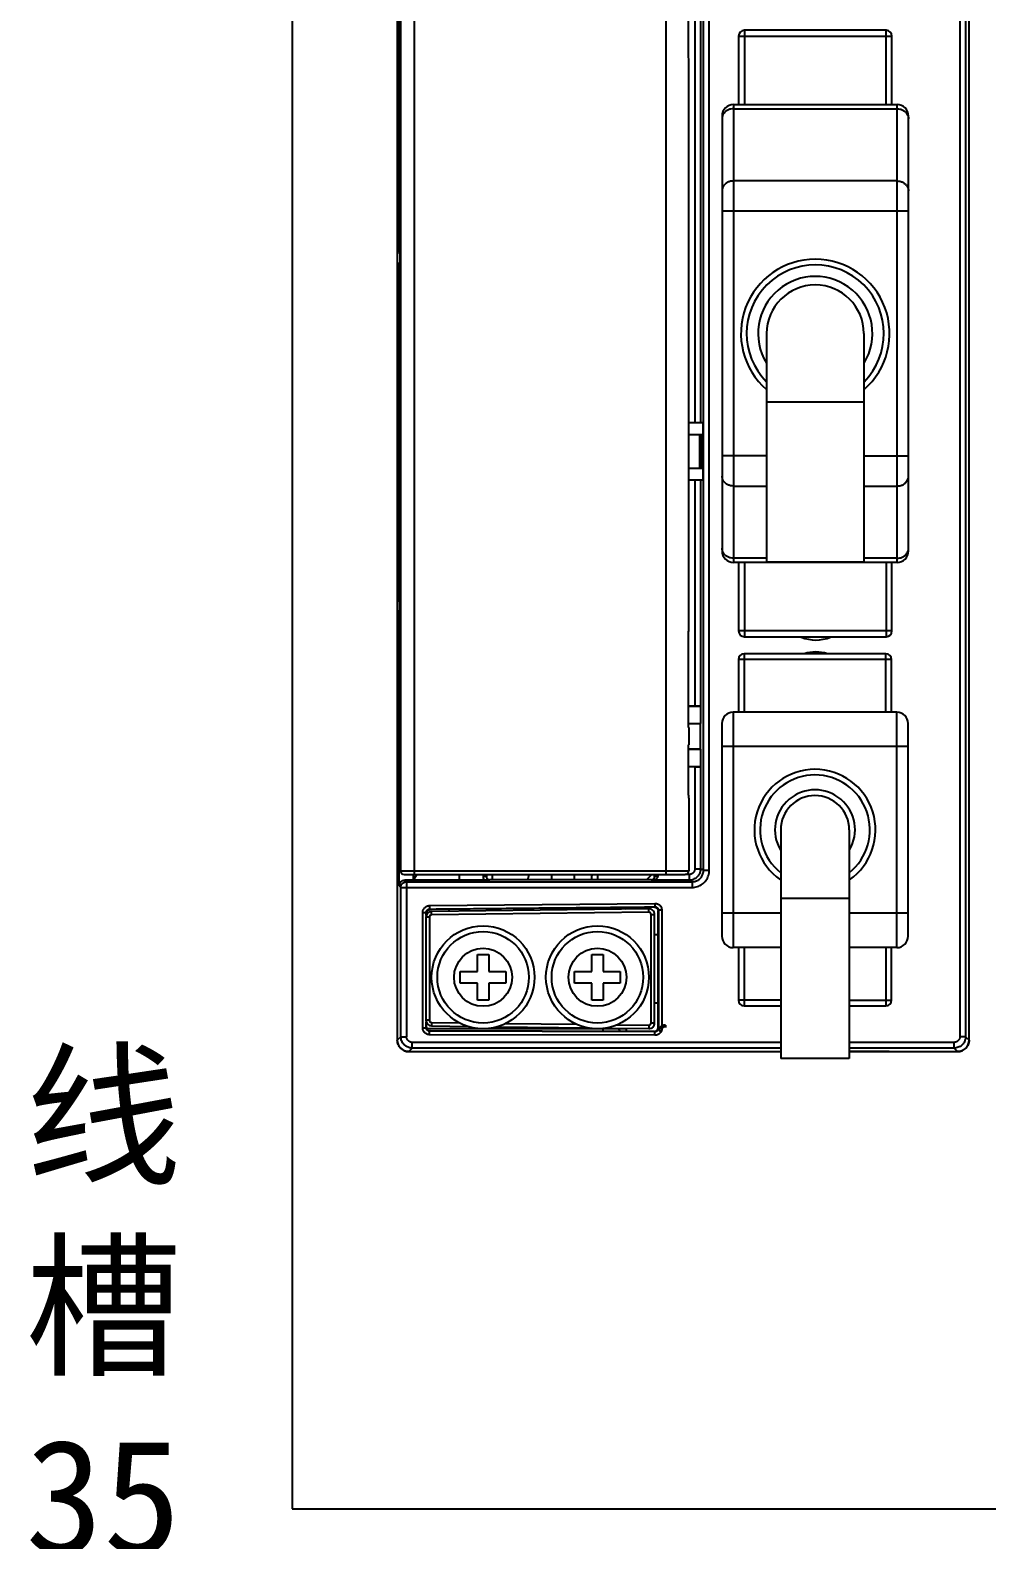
# Model space of a CAD drawing. Header units: millimetres. Extents: x -300 to 5587, y 233 to 3316.
# Drawn here: x 5284.5 to 5368.1, y 1523.3 to 1655.4 of the extents above; entities that cross this region are included whole.
import ezdxf

# ---------------------------------------------------------------- set-up
doc = ezdxf.new("R2010")
doc.units = ezdxf.units.MM
doc.styles.get("Standard").update_dxf_attribs({"font": ''})
doc.styles.get('Standard').set_extended_font_data('SimSun')

msp = doc.modelspace()

# ---------------------------------------------------------------- linework, layer by layer
for p, q in [((5307.403, 1756.019), (5307.403, 1526.019)), ((5307.403, 1526.019), (5586.786, 1526.019))]:
    msp.add_line(p, q)
at = {"color": 7, "linetype": 'Continuous'}
for p, q in [((5316.591, 1725.922), (5316.591, 1567.027)), ((5366.591, 1567.027), (5366.591, 1725.922)), ((5365.785, 1692.787), (5365.785, 1567.332)), ((5366.285, 1692.304), (5366.285, 1567.332)), ((5316.876, 1674.227), (5316.876, 1581.827)), ((5318.076, 1674.527), (5318.076, 1581.527)), ((5340.076, 1674.527), (5340.076, 1581.527)), ((5343.371, 1581.887), (5343.371, 1674.167)), ((5343.87, 1581.887), (5343.87, 1674.167)), ((5316.755, 1635.929), (5316.755, 1669.691)), ((5342.044, 1653.306), (5342.044, 1661.377)), ((5342.049, 1653.318), (5342.049, 1661.377)), ((5342.608, 1659.52), (5342.608, 1621.027)), ((5343.107, 1659.528), (5343.107, 1621.027)), ((5359.341, 1655.377), (5346.941, 1655.377)), ((5346.941, 1655.377), (5346.941, 1648.877)), ((5359.341, 1648.877), (5359.341, 1655.377)), ((5346.441, 1654.877), (5359.841, 1654.877)), ((5346.441, 1654.877), (5346.441, 1648.877)), ((5359.841, 1648.877), (5359.841, 1654.877)), ((5342.044, 1653.306), (5342.049, 1653.319)), ((5342.076, 1603.047), (5342.076, 1652.706)), ((5345.991, 1648.877), (5360.291, 1648.877)), ((5345.991, 1648.877), (5345.991, 1608.827)), ((5345.991, 1648.519), (5360.291, 1648.519)), ((5360.291, 1608.827), (5360.291, 1648.877)), ((5344.991, 1647.877), (5344.991, 1609.827)), ((5361.291, 1609.827), (5361.291, 1647.877)), ((5360.291, 1642.201), (5345.991, 1642.201)), ((5361.291, 1639.559), (5344.991, 1639.559)), ((5316.755, 1635.929), (5316.818, 1635.866)), ((5316.818, 1635.866), (5316.818, 1635.088)), ((5316.818, 1635.088), (5316.756, 1635.027)), ((5316.756, 1633.393), (5316.756, 1635.027)), ((5316.876, 1633.512), (5316.755, 1633.391)), ((5316.755, 1605.479), (5316.755, 1633.391)), ((5348.891, 1628.852), (5348.891, 1608.852)), ((5357.391, 1628.852), (5357.391, 1608.852)), ((5357.391, 1622.852), (5348.891, 1622.852)), ((5343.3, 1621.027), (5342.076, 1621.027)), ((5343.3, 1621.027), (5343.3, 1620.027)), ((5342.076, 1620.027), (5343.3, 1620.027)), ((5343.03, 1620.027), (5343.03, 1617.027)), ((5343.23, 1617.027), (5343.23, 1620.027)), ((5348.891, 1618.145), (5344.991, 1618.145)), ((5357.391, 1618.145), (5361.291, 1618.145)), ((5343.3, 1617.027), (5342.076, 1617.027)), ((5343.3, 1617.027), (5343.3, 1616.027)), ((5343.3, 1616.027), (5342.076, 1616.027)), ((5342.608, 1616.027), (5342.608, 1596.24)), ((5343.107, 1616.027), (5343.107, 1596.231)), ((5345.991, 1615.503), (5348.891, 1615.503)), ((5357.391, 1615.503), (5360.291, 1615.503)), ((5348.891, 1609.185), (5345.991, 1609.185)), ((5360.291, 1608.827), (5345.991, 1608.827)), ((5346.441, 1608.827), (5346.441, 1602.827)), ((5346.941, 1608.827), (5346.941, 1602.327)), ((5357.391, 1608.852), (5348.891, 1608.852)), ((5360.291, 1609.185), (5357.391, 1609.185)), ((5359.341, 1608.827), (5359.341, 1602.327)), ((5359.841, 1602.827), (5359.841, 1608.827)), ((5316.591, 1607.527), (5316.629, 1607.527)), ((5316.629, 1598.527), (5316.629, 1607.527)), ((5316.755, 1605.479), (5316.818, 1605.416)), ((5316.818, 1605.416), (5316.818, 1604.638)), ((5316.818, 1604.638), (5316.756, 1604.577)), ((5316.756, 1602.943), (5316.756, 1604.577)), ((5316.876, 1603.062), (5316.755, 1602.941)), ((5316.755, 1585.027), (5316.755, 1602.941)), ((5342.044, 1594.377), (5342.044, 1602.448)), ((5342.049, 1602.435), (5342.044, 1602.448)), ((5342.049, 1594.377), (5342.049, 1602.436)), ((5359.841, 1602.827), (5346.441, 1602.827)), ((5346.941, 1602.327), (5359.341, 1602.327)), ((5359.316, 1600.827), (5346.916, 1600.827)), ((5346.916, 1600.827), (5346.916, 1595.727)), ((5359.316, 1595.727), (5359.316, 1600.827)), ((5359.816, 1600.327), (5346.416, 1600.327)), ((5346.416, 1600.327), (5346.416, 1595.727)), ((5359.816, 1595.727), (5359.816, 1600.327)), ((5316.591, 1598.527), (5316.629, 1598.527)), ((5342.608, 1596.24), (5342.049, 1596.24)), ((5343.146, 1596.212), (5342.049, 1596.212)), ((5343.107, 1596.231), (5343.146, 1596.212)), ((5343.146, 1594.717), (5343.146, 1596.212)), ((5360.266, 1595.727), (5345.966, 1595.727)), ((5345.966, 1595.727), (5345.966, 1575.127)), ((5360.266, 1575.127), (5360.266, 1595.727)), ((5342.044, 1594.377), (5342.076, 1594.377)), ((5342.049, 1594.717), (5343.146, 1594.717)), ((5343.091, 1594.69), (5342.049, 1594.69)), ((5342.076, 1594.377), (5342.076, 1592.877)), ((5343.091, 1594.69), (5343.146, 1594.717)), ((5343.091, 1592.49), (5343.091, 1594.69)), ((5344.966, 1594.727), (5344.966, 1576.127)), ((5361.266, 1576.127), (5361.266, 1594.727)), ((5342.044, 1592.877), (5342.076, 1592.877)), ((5342.044, 1588.806), (5342.044, 1592.877)), ((5342.049, 1588.818), (5342.049, 1592.877)), ((5343.091, 1592.49), (5342.049, 1592.49)), ((5343.146, 1592.462), (5342.049, 1592.462)), ((5343.091, 1592.49), (5343.146, 1592.462)), ((5343.146, 1590.967), (5343.146, 1592.462)), ((5361.266, 1592.727), (5344.966, 1592.727)), ((5342.049, 1590.967), (5343.146, 1590.967)), ((5342.608, 1590.94), (5342.049, 1590.94)), ((5342.608, 1590.94), (5342.608, 1582.018)), ((5343.107, 1590.948), (5343.146, 1590.967)), ((5343.107, 1590.948), (5343.107, 1582.018)), ((5342.044, 1588.806), (5342.049, 1588.819)), ((5342.076, 1588.206), (5342.076, 1581.827)), ((5316.876, 1585.027), (5316.755, 1585.027)), ((5316.756, 1580.527), (5316.756, 1585.027)), ((5350.116, 1585.427), (5350.116, 1565.427)), ((5356.116, 1585.427), (5356.116, 1565.427)), ((5316.876, 1581.827), (5342.076, 1581.827)), ((5317.176, 1581.527), (5341.776, 1581.527)), ((5317.256, 1581.027), (5317.396, 1580.887)), ((5324.169, 1581.027), (5317.256, 1581.027)), ((5317.991, 1581.527), (5317.991, 1581.027)), ((5318.303, 1581.527), (5317.991, 1581.027)), ((5321.991, 1581.527), (5321.991, 1581.027)), ((5324.085, 1581.527), (5324.085, 1581.332)), ((5324.385, 1581.332), (5324.085, 1581.332)), ((5324.385, 1581.527), (5324.385, 1581.332)), ((5324.686, 1581.032), (5324.652, 1581.065)), ((5338.829, 1581.065), (5324.652, 1581.065)), ((5324.891, 1581.527), (5324.891, 1581.065)), ((5328.003, 1581.065), (5328.11, 1581.527)), ((5330.091, 1581.065), (5330.091, 1581.527)), ((5332.091, 1581.065), (5332.091, 1581.527)), ((5333.591, 1581.065), (5333.591, 1581.527)), ((5334.091, 1581.527), (5334.091, 1581.065)), ((5338.379, 1581.065), (5338.841, 1581.527)), ((5338.782, 1581.018), (5338.829, 1581.065)), ((5342.108, 1581.018), (5338.782, 1581.018)), ((5342.108, 1581.518), (5341.776, 1581.518)), ((5342.108, 1581.518), (5342.108, 1581.018)), ((5342.37, 1580.887), (5342.108, 1581.018)), ((5342.608, 1582.018), (5343.107, 1582.018)), ((5343.371, 1581.887), (5343.107, 1582.018)), ((5343.371, 1581.887), (5343.87, 1581.887)), ((5316.756, 1580.527), (5316.896, 1580.387)), ((5316.896, 1567.332), (5316.896, 1580.387)), ((5316.896, 1580.387), (5342.37, 1580.387)), ((5317.396, 1580.887), (5317.396, 1567.332)), ((5317.396, 1580.887), (5342.37, 1580.887)), ((5342.37, 1580.887), (5342.37, 1580.387)), ((5319.413, 1578.801), (5339.118, 1578.996)), ((5319.413, 1578.801), (5319.416, 1578.501)), ((5319.416, 1578.501), (5339.121, 1578.696)), ((5338.584, 1578.521), (5319.584, 1578.283)), ((5321.091, 1578.484), (5321.091, 1578.302)), ((5322.891, 1578.325), (5322.891, 1578.502)), ((5324.891, 1578.521), (5324.891, 1578.35)), ((5333.591, 1578.458), (5333.591, 1578.606)), ((5334.091, 1578.611), (5334.091, 1578.465)), ((5335.799, 1578.486), (5335.942, 1578.629)), ((5336.515, 1578.495), (5336.656, 1578.636)), ((5338.588, 1578.221), (5338.584, 1578.521)), ((5339.118, 1578.996), (5339.121, 1578.696)), ((5339.391, 1578.362), (5339.424, 1578.396)), ((5339.391, 1568.077), (5339.391, 1578.351)), ((5339.424, 1578.396), (5339.424, 1568.056)), ((5339.724, 1578.396), (5339.424, 1578.396)), ((5339.724, 1578.396), (5339.724, 1568.056)), ((5356.116, 1579.427), (5350.116, 1579.427)), ((5318.819, 1568.105), (5318.819, 1578.201)), ((5318.819, 1578.201), (5319.119, 1578.201)), ((5319.091, 1577.783), (5319.091, 1568.771)), ((5319.391, 1577.783), (5319.091, 1577.783)), ((5319.119, 1577.927), (5319.119, 1578.201)), ((5319.152, 1578.01), (5319.152, 1578.168)), ((5319.177, 1578.048), (5319.178, 1578.17)), ((5319.391, 1577.783), (5319.391, 1568.771)), ((5319.588, 1577.983), (5319.584, 1578.283)), ((5338.588, 1578.221), (5319.588, 1577.983)), ((5338.791, 1568.533), (5338.791, 1578.021)), ((5338.791, 1578.021), (5339.091, 1578.021)), ((5339.091, 1568.533), (5339.091, 1578.021)), ((5350.116, 1578.127), (5344.966, 1578.127)), ((5361.266, 1578.127), (5356.116, 1578.127)), ((5339.091, 1576.277), (5339.391, 1576.277)), ((5323.591, 1574.527), (5324.591, 1574.527)), ((5323.591, 1573.027), (5323.591, 1574.527)), ((5324.591, 1574.527), (5324.591, 1573.027)), ((5333.591, 1574.527), (5334.591, 1574.527)), ((5333.591, 1573.027), (5333.591, 1574.527)), ((5334.591, 1574.527), (5334.591, 1573.027)), ((5350.116, 1575.127), (5345.966, 1575.127)), ((5346.416, 1575.127), (5346.416, 1570.527)), ((5346.916, 1575.127), (5346.916, 1570.027)), ((5360.266, 1575.127), (5356.116, 1575.127)), ((5359.316, 1575.127), (5359.316, 1570.027)), ((5359.816, 1570.527), (5359.816, 1575.127)), ((5322.091, 1573.027), (5323.591, 1573.027)), ((5322.091, 1572.027), (5322.091, 1573.027)), ((5323.591, 1572.027), (5322.091, 1572.027)), ((5323.591, 1570.527), (5323.591, 1572.027)), ((5324.591, 1573.027), (5326.091, 1573.027)), ((5326.091, 1572.027), (5324.591, 1572.027)), ((5324.591, 1572.027), (5324.591, 1570.527)), ((5326.091, 1573.027), (5326.091, 1572.027)), ((5332.091, 1573.027), (5333.591, 1573.027)), ((5332.091, 1572.027), (5332.091, 1573.027)), ((5333.591, 1572.027), (5332.091, 1572.027)), ((5333.591, 1570.527), (5333.591, 1572.027)), ((5334.591, 1573.027), (5336.091, 1573.027)), ((5336.091, 1572.027), (5334.591, 1572.027)), ((5334.591, 1572.027), (5334.591, 1570.527)), ((5336.091, 1573.027), (5336.091, 1572.027)), ((5324.591, 1570.527), (5323.591, 1570.527)), ((5334.591, 1570.527), (5333.591, 1570.527)), ((5350.116, 1570.527), (5346.416, 1570.527)), ((5356.116, 1570.527), (5359.816, 1570.527)), ((5339.391, 1570.277), (5339.091, 1570.277)), ((5346.916, 1570.027), (5350.116, 1570.027)), ((5356.116, 1570.027), (5359.316, 1570.027)), ((5318.819, 1568.105), (5319.119, 1568.105)), ((5319.391, 1568.771), (5319.091, 1568.771)), ((5319.119, 1568.105), (5319.119, 1568.627)), ((5319.152, 1568.138), (5319.152, 1568.544)), ((5319.153, 1568.138), (5319.154, 1568.542)), ((5336.591, 1568.027), (5319.182, 1568.027)), ((5319.417, 1567.505), (5319.418, 1567.805)), ((5319.451, 1567.838), (5319.418, 1567.805)), ((5339.123, 1567.756), (5319.418, 1567.805)), ((5339.09, 1567.783), (5319.451, 1567.838)), ((5319.588, 1568.571), (5319.584, 1568.271)), ((5319.584, 1568.271), (5322.795, 1568.231)), ((5319.588, 1568.571), (5322.027, 1568.54)), ((5325.286, 1568.2), (5333.363, 1568.099)), ((5325.391, 1568.198), (5325.391, 1568.127)), ((5325.391, 1568.127), (5330.591, 1568.127)), ((5326.05, 1568.49), (5332.293, 1568.412)), ((5326.212, 1568.027), (5326.322, 1568.127)), ((5329.559, 1568.146), (5329.559, 1568.027)), ((5329.591, 1568.146), (5329.591, 1568.027)), ((5333.003, 1568.103), (5333.031, 1568.073)), ((5334.591, 1567.796), (5334.591, 1568.027)), ((5334.707, 1568.082), (5338.584, 1568.033)), ((5335.797, 1568.368), (5338.588, 1568.333)), ((5336.126, 1567.791), (5335.891, 1568.027)), ((5336.298, 1568.027), (5336.298, 1568.062)), ((5336.591, 1568.058), (5336.591, 1567.79)), ((5338.588, 1568.333), (5338.584, 1568.033)), ((5338.791, 1568.533), (5339.091, 1568.533)), ((5339.123, 1567.756), (5339.09, 1567.789)), ((5339.122, 1567.456), (5339.123, 1567.756)), ((5339.424, 1568.056), (5339.391, 1568.089)), ((5339.724, 1568.056), (5339.424, 1568.056)), ((5339.487, 1567.868), (5339.628, 1567.727)), ((5340.128, 1568.227), (5339.995, 1568.36)), ((5316.896, 1567.332), (5316.591, 1567.027)), ((5316.896, 1567.332), (5317.396, 1567.332)), ((5350.116, 1566.833), (5317.896, 1566.833)), ((5317.896, 1566.333), (5317.896, 1566.833)), ((5339.122, 1567.456), (5319.417, 1567.505)), ((5365.285, 1566.833), (5356.116, 1566.833)), ((5365.285, 1566.333), (5365.285, 1566.833)), ((5366.285, 1567.332), (5365.785, 1567.332)), ((5366.285, 1567.332), (5366.591, 1567.027)), ((5317.896, 1566.333), (5317.59, 1566.027)), ((5317.591, 1566.027), (5350.116, 1566.027)), ((5350.116, 1566.333), (5317.896, 1566.333)), ((5356.116, 1565.427), (5350.116, 1565.427)), ((5365.285, 1566.333), (5356.116, 1566.333)), ((5356.116, 1566.065), (5359.591, 1566.065)), ((5356.116, 1566.027), (5365.591, 1566.027)), ((5359.591, 1566.027), (5359.591, 1566.065)), ((5365.285, 1566.333), (5365.591, 1566.027))]:
    msp.add_line(p, q, dxfattribs=at)
for centre, radius in [((5324.091, 1572.527), 4.5), ((5334.091, 1572.527), 4.5), ((5324.091, 1572.527), 4), ((5334.091, 1572.527), 4), ((5324.091, 1572.527), 2.537), ((5334.091, 1572.527), 2.537)]:
    msp.add_circle(centre, radius, dxfattribs=at)
for centre, radius, start, end in [((5346.941, 1654.877), 0.5, 90, 180), ((5359.341, 1654.877), 0.5, 0, 90), ((5345.991, 1647.877), 1, 90, 180), ((5360.291, 1647.877), 1, 0, 90), ((5353.141, 1628.852), 6.5, 311.03496, 228.96504), ((5353.141, 1628.852), 6, 315.2713, 224.72879), ((5353.141, 1628.852), 5, 328.70037, 211.29963), ((5353.141, 1628.852), 4.25, 0, 180), ((5345.991, 1609.827), 1, 180, 270), ((5360.291, 1609.827), 1, 270, 0), ((5346.941, 1602.827), 0.5, 180, 270), ((5353.191, 1605.352), 3.317, 247.10304, 292.90247), ((5359.341, 1602.827), 0.5, 270, 0), ((5346.916, 1600.327), 0.5, 90, 180), ((5353.191, 1597.677), 3.317, 72.26015, 107.76051), ((5359.316, 1600.327), 0.5, 0, 90), ((5345.966, 1594.727), 1, 90, 180), ((5360.266, 1594.727), 1, 0, 90), ((5353.116, 1585.427), 5.3, 304.6163, 235.37235), ((5353.116, 1585.427), 4.8, 308.77013, 231.25459), ((5353.116, 1585.427), 3.5, 329.56273, 210.43727), ((5353.116, 1585.427), 3, 0, 180), ((5317.176, 1581.827), 0.3, 180, 270), ((5341.776, 1581.827), 0.3, 270, 0), ((5338.591, 1578.021), 0.5, 0, 90.71616), ((5319.591, 1577.783), 0.5, 90.71616, 180), ((5319.591, 1577.783), 0.2, 90.71616, 180), ((5338.591, 1578.021), 0.2, 0, 90.71616), ((5345.966, 1576.127), 1, 180, 270), ((5360.266, 1576.127), 1, 270, 0), ((5346.916, 1570.527), 0.5, 180, 270), ((5359.316, 1570.527), 0.5, 270, 0), ((5319.591, 1568.771), 0.5, 180, 269.28384), ((5319.591, 1568.771), 0.2, 180, 269.28384), ((5325.391, 1568.627), 0.5, 246.36286, 270), ((5338.591, 1568.533), 0.5, 269.28384, 0), ((5338.591, 1568.533), 0.2, 269.28384, 0), ((5317.591, 1567.027), 1, 180, 270), ((5365.591, 1567.027), 1, 270, 0)]:
    msp.add_arc(centre, radius, start, end, dxfattribs=at)
for points, start_tangent, end_tangent in [([(5342.076, 1652.706), (5342.067, 1653.018), (5342.044, 1653.306)], (-0.0000029, 1), (-0.1048733, 0.9944856)), ([(5342.05, 1653.307), (5342.049, 1653.32)], (-0.0854524, 0.9963423), (-0.0874217, 0.9961714)), ([(5342.076, 1652.706), (5342.074, 1652.868), (5342.06, 1653.168), (5342.05, 1653.307)], (0.0000387, 1), (-0.0854524, 0.9963423)), ([(5345.991, 1648.519), (5345.732, 1648.489), (5345.491, 1648.401), (5345.283, 1648.261), (5345.125, 1648.079), (5345.025, 1647.867)], (-1, 0), (-0.2906709, -0.9568231)), ([(5360.291, 1648.519), (5360.549, 1648.489), (5360.791, 1648.401), (5360.998, 1648.261), (5361.157, 1648.079), (5361.257, 1647.867)], (1, 0), (0.2906708, -0.9568231)), ([(5345.025, 1647.867), (5344.991, 1647.639)], (-0.2906709, -0.9568231), (0, -1)), ([(5361.257, 1647.867), (5361.291, 1647.639)], (0.2906708, -0.9568231), (0, -1)), ([(5345.991, 1642.201), (5345.732, 1642.171), (5345.491, 1642.083), (5345.283, 1641.943), (5345.125, 1641.761), (5345.025, 1641.548), (5344.991, 1641.32)], (-1, 0), (0, -1)), ([(5360.291, 1642.201), (5360.549, 1642.171), (5360.791, 1642.083), (5360.998, 1641.943), (5361.157, 1641.761), (5361.257, 1641.548), (5361.291, 1641.32)], (1, 0), (0, -1)), ([(5316.755, 1635.929), (5316.795, 1636.079), (5316.871, 1636.166)], (0, 1), (0.7901736, 0.612883)), ([(5316.871, 1636.037), (5316.858, 1636.016), (5316.818, 1635.866)], (-0.5690217, -0.8223225), (-0.0003046, -1)), ([(5316.818, 1635.866), (5316.863, 1635.864), (5316.876, 1635.865)], (0.9282475, -0.3719631), (0.9996401, 0.0268277)), ([(5316.87, 1634.792), (5316.797, 1634.877), (5316.756, 1635.027)], (-0.7849729, 0.6195301), (0, 1)), ([(5316.876, 1635.089), (5316.842, 1635.089), (5316.818, 1635.088)], (-0.9991369, -0.0415377), (-0.9292574, -0.369433)), ([(5316.871, 1634.917), (5316.858, 1634.938), (5316.818, 1635.088)], (-0.5690216, 0.8223226), (-0.0003046, 1)), ([(5345.991, 1615.503), (5345.732, 1615.533), (5345.491, 1615.621), (5345.283, 1615.761), (5345.125, 1615.943), (5345.025, 1616.156), (5344.991, 1616.384)], (-1, 0), (0, 1)), ([(5360.291, 1615.503), (5360.549, 1615.533), (5360.791, 1615.621), (5360.998, 1615.761), (5361.157, 1615.943), (5361.257, 1616.156), (5361.291, 1616.384)], (1, 0), (0, 1)), ([(5345.991, 1609.185), (5345.732, 1609.215), (5345.491, 1609.303), (5345.283, 1609.443), (5345.125, 1609.625), (5345.025, 1609.837), (5344.991, 1610.065)], (-1, 0), (0, 1)), ([(5361.257, 1609.837), (5361.291, 1610.065)], (0.2906709, 0.9568231), (0, 1)), ([(5360.291, 1609.185), (5360.549, 1609.215), (5360.791, 1609.303), (5360.998, 1609.443), (5361.157, 1609.625), (5361.257, 1609.837)], (1, 0), (0.2906709, 0.9568231)), ([(5316.755, 1605.479), (5316.795, 1605.629), (5316.871, 1605.716)], (0, 1), (0.7901736, 0.612883)), ([(5316.871, 1605.587), (5316.858, 1605.566), (5316.818, 1605.416)], (-0.5690217, -0.8223225), (-0.0003046, -1)), ([(5316.818, 1605.416), (5316.863, 1605.414), (5316.876, 1605.415)], (0.9282475, -0.3719631), (0.9996401, 0.0268277)), ([(5316.87, 1604.342), (5316.797, 1604.427), (5316.756, 1604.577)], (-0.7849729, 0.6195301), (0, 1)), ([(5316.876, 1604.639), (5316.842, 1604.639), (5316.818, 1604.638)], (-0.9991369, -0.0415377), (-0.9292574, -0.369433)), ([(5316.871, 1604.467), (5316.858, 1604.488), (5316.818, 1604.638)], (-0.5690216, 0.8223226), (-0.0003046, 1)), ([(5342.044, 1602.448), (5342.067, 1602.74), (5342.076, 1603.047)], (0.1048684, 0.9944861), (0.0001261, 1)), ([(5342.049, 1602.434), (5342.05, 1602.447)], (0.0873967, 0.9961736), (0.085413, 0.9963456)), ([(5342.05, 1602.447), (5342.06, 1602.573), (5342.073, 1602.874), (5342.076, 1603.047)], (0.085413, 0.9963456), (0.000108, 1)), ([(5343.107, 1596.231), (5343.064, 1596.234), (5342.955, 1596.237), (5342.795, 1596.239), (5342.608, 1596.24)], (-0.8944817, 0.4471046), (-1, 0)), ([(5342.608, 1590.94), (5342.795, 1590.94), (5342.955, 1590.942), (5343.064, 1590.945), (5343.107, 1590.948)], (1, 0), (0.8944817, 0.4471046)), ([(5342.076, 1588.206), (5342.067, 1588.518), (5342.044, 1588.806)], (-0.0000029, 1), (-0.1048733, 0.9944856)), ([(5342.05, 1588.807), (5342.049, 1588.82)], (-0.0854524, 0.9963423), (-0.0874217, 0.9961714)), ([(5342.076, 1588.206), (5342.074, 1588.368), (5342.06, 1588.668), (5342.05, 1588.807)], (0.0000387, 1), (-0.0854524, 0.9963423)), ([(5316.756, 1580.527), (5316.794, 1580.718), (5316.903, 1580.881), (5317.065, 1580.989), (5317.256, 1581.027)], (0, 1), (1, 0)), ([(5324.085, 1581.332), (5324.089, 1581.264), (5324.103, 1581.189), (5324.128, 1581.11)], (0.0000101, -1), (0.371418, -0.9284658)), ([(5324.128, 1581.11), (5324.169, 1581.027)], (0.371418, -0.9284658), (0.5089078, -0.8608211)), ([(5324.351, 1581.028), (5324.169, 1581.027)], (-0.9999728, -0.0073716), (-1, 0.0000003)), ([(5324.686, 1581.032), (5324.523, 1581.03), (5324.351, 1581.028)], (-0.9998474, -0.017468), (-0.9999728, -0.0073716)), ([(5324.385, 1581.332), (5324.387, 1581.296), (5324.395, 1581.256), (5324.41, 1581.214)], (0.0003111, -1), (0.3949433, -0.9187055)), ([(5324.41, 1581.214), (5324.433, 1581.17), (5324.466, 1581.127), (5324.473, 1581.12)], (0.3949433, -0.9187055), (0.706504, -0.707709)), ([(5324.44, 1581.153), (5324.502, 1581.106)], (0.7071068, -0.7071068), (0.867064, -0.4981968)), ([(5324.473, 1581.12), (5324.51, 1581.089), (5324.563, 1581.058), (5324.623, 1581.039), (5324.686, 1581.032)], (0.706504, -0.707709), (1, -0.0002622)), ([(5324.502, 1581.106), (5324.652, 1581.065)], (0.867064, -0.4981968), (1, 0)), ([(5333.591, 1581.277), (5333.631, 1581.474)], (0, 1), (0.3935544, 0.9193013)), ([(5338.782, 1581.018), (5338.886, 1581.025), (5338.978, 1581.041), (5339.059, 1581.063), (5339.129, 1581.089), (5339.19, 1581.119), (5339.243, 1581.152), (5339.287, 1581.187), (5339.322, 1581.224)], (0.9999233, 0.0123824), (0.6543562, 0.7561865)), ([(5338.829, 1581.065), (5338.979, 1581.106), (5339, 1581.119)], (1, 0), (0.8219276, 0.569592)), ([(5339.003, 1581.115), (5339.017, 1581.13), (5339.039, 1581.159), (5339.058, 1581.188)], (0.7066914, 0.7075219), (0.4797745, 0.8773918)), ([(5339.058, 1581.188), (5339.072, 1581.219), (5339.084, 1581.252), (5339.092, 1581.289)], (0.4797745, 0.8773918), (0.152666, 0.9882778)), ([(5339.092, 1581.289), (5339.096, 1581.332)], (0.152666, 0.9882778), (0.0086662, 0.9999624)), ([(5339.096, 1581.332), (5339.134, 1581.367), (5339.244, 1581.393)], (-0.0726916, 0.9973545), (0.9937509, 0.1116207)), ([(5339.096, 1581.428), (5339.096, 1581.518)], (0.0019762, 0.999998), (-0.0000047, 1)), ([(5339.096, 1581.332), (5339.096, 1581.428)], (0.004175, 0.9999913), (0.0019762, 0.999998)), ([(5339.244, 1581.393), (5339.395, 1581.402)], (0.9937509, 0.1116207), (0.9999922, -0.0039524)), ([(5339.322, 1581.224), (5339.351, 1581.261)], (0.6543562, 0.7561865), (0.5463375, 0.8375651)), ([(5339.351, 1581.261), (5339.373, 1581.302), (5339.389, 1581.348), (5339.395, 1581.402)], (0.5463375, 0.8375651), (0.0067909, 0.9999769)), ([(5339.395, 1581.402), (5339.396, 1581.462), (5339.396, 1581.518)], (0.0066835, 0.9999777), (0.0000004, 1)), ([(5342.608, 1582.018), (5342.604, 1581.953), (5342.591, 1581.891), (5342.571, 1581.83), (5342.54, 1581.768), (5342.499, 1581.707), (5342.445, 1581.649), (5342.376, 1581.597), (5342.295, 1581.555), (5342.204, 1581.528), (5342.108, 1581.518)], (-0.0000186, -1), (-1, 0.0000703)), ([(5343.107, 1582.018), (5343.099, 1581.889), (5343.075, 1581.764), (5343.033, 1581.641), (5342.973, 1581.517), (5342.89, 1581.396), (5342.782, 1581.28), (5342.645, 1581.175), (5342.481, 1581.091), (5342.299, 1581.037), (5342.108, 1581.018)], (-0.0003135, -1), (-1, -0.0002872)), ([(5342.37, 1580.887), (5342.68, 1580.936), (5342.959, 1581.078), (5343.18, 1581.299), (5343.321, 1581.577), (5343.371, 1581.887)], (0.9999999, -0.0003345), (-0.0002775, 1)), ([(5342.37, 1580.387), (5342.834, 1580.461), (5343.253, 1580.674), (5343.584, 1581.006), (5343.797, 1581.423), (5343.87, 1581.887)], (1, -0.0001157), (0.0000935, 1)), ([(5316.896, 1580.387), (5316.906, 1580.485), (5316.939, 1580.59), (5317.001, 1580.694), (5317.097, 1580.788), (5317.23, 1580.859), (5317.396, 1580.887)], (0.0003046, 1), (1, 0.0003046)), ([(5318.819, 1578.201), (5318.826, 1578.292), (5318.849, 1578.389), (5318.893, 1578.49), (5318.96, 1578.587), (5319.05, 1578.674), (5319.159, 1578.742), (5319.282, 1578.785), (5319.413, 1578.801)], (-0.0000028, 1), (0.9999509, 0.0099084)), ([(5319.119, 1578.201), (5319.122, 1578.246), (5319.134, 1578.295), (5319.156, 1578.346), (5319.189, 1578.394), (5319.234, 1578.438), (5319.289, 1578.472), (5319.35, 1578.493), (5319.416, 1578.501)], (-0.0003036, 1), (0.999954, 0.0095902)), ([(5319.152, 1578.168), (5319.192, 1578.317), (5319.3, 1578.427), (5319.459, 1578.468)], (0, 1), (0.9999514, 0.009863)), ([(5319.178, 1578.17), (5319.217, 1578.318), (5319.323, 1578.426)], (0.0024659, 0.999997), (0.8525367, 0.5226673)), ([(5319.323, 1578.426), (5319.428, 1578.466)], (0.8525367, 0.5226673), (0.9886039, 0.1505399)), ([(5319.428, 1578.466), (5319.459, 1578.468)], (0.9886039, 0.1505399), (0.9999565, 0.0093299)), ([(5319.583, 1578.47), (5319.449, 1578.468)], (-0.9999523, -0.0097638), (-0.9999523, -0.0097642)), ([(5338.583, 1578.654), (5332.641, 1578.597), (5326.097, 1578.533), (5319.583, 1578.47)], (-0.9999534, -0.0096531), (-0.9999523, -0.0097638)), ([(5339.085, 1578.659), (5338.583, 1578.654)], (-0.9999535, -0.009648), (-0.9999534, -0.0096531)), ([(5339.085, 1578.659), (5339.242, 1578.618), (5339.355, 1578.499), (5339.391, 1578.362)], (0.9999535, 0.009648), (0.0134265, -0.9999099)), ([(5339.118, 1578.996), (5339.208, 1578.99), (5339.306, 1578.967), (5339.407, 1578.924), (5339.507, 1578.858), (5339.595, 1578.767), (5339.664, 1578.656), (5339.708, 1578.53), (5339.724, 1578.396)], (0.9999513, 0.009868), (0.000075, -1)), ([(5339.121, 1578.696), (5339.166, 1578.693), (5339.215, 1578.682), (5339.266, 1578.66), (5339.315, 1578.627), (5339.36, 1578.581), (5339.394, 1578.526), (5339.416, 1578.463), (5339.424, 1578.396)], (0.9999482, 0.010174), (-0.0002594, -1)), ([(5319.417, 1567.505), (5319.327, 1567.512), (5319.23, 1567.535), (5319.129, 1567.579), (5319.031, 1567.647), (5318.944, 1567.738), (5318.877, 1567.848), (5318.834, 1567.972), (5318.819, 1568.105)], (-0.999997, 0.0024622), (-0.0000565, 1)), ([(5319.373, 1567.808), (5319.324, 1567.82), (5319.274, 1567.842), (5319.225, 1567.876), (5319.182, 1567.921), (5319.148, 1567.976), (5319.126, 1568.038), (5319.119, 1568.105)], (-0.9882978, 0.1525369), (0.0002678, 1)), ([(5319.153, 1568.135), (5319.192, 1567.988), (5319.302, 1567.878), (5319.451, 1567.838)], (0, -1), (0.999997, -0.0024659)), ([(5319.418, 1567.805), (5319.373, 1567.808)], (-0.9999977, 0.0021595), (-0.9882978, 0.1525369)), ([(5339.09, 1567.789), (5339.24, 1567.829), (5339.35, 1567.939), (5339.391, 1568.089)], (0.9999969, -0.0024807), (-0.0000149, 1)), ([(5339.724, 1568.056), (5339.718, 1567.97), (5339.697, 1567.88), (5339.659, 1567.785), (5339.597, 1567.688), (5339.51, 1567.597), (5339.397, 1567.522), (5339.265, 1567.473), (5339.122, 1567.456)], (0.0000117, -1), (-0.9999971, 0.0024111)), ([(5339.424, 1568.056), (5339.421, 1568.013), (5339.411, 1567.968), (5339.391, 1567.92), (5339.361, 1567.872), (5339.317, 1567.826), (5339.261, 1567.789), (5339.195, 1567.765), (5339.123, 1567.756)], (0.0003126, -1), (-0.9999963, 0.002736)), ([(5339.487, 1567.868), (5339.511, 1568.021), (5339.582, 1568.158), (5339.692, 1568.266), (5339.832, 1568.336), (5339.995, 1568.36)], (0, 1), (0.9998529, -0.0171505)), ([(5339.628, 1567.727), (5339.666, 1567.918), (5339.774, 1568.081), (5339.937, 1568.189), (5340.128, 1568.227)], (0, 1), (1, 0)), ([(5317.59, 1566.027), (5317.208, 1566.103), (5316.883, 1566.32), (5316.667, 1566.644), (5316.591, 1567.027)], (-1, 0), (0, 1)), ([(5317.896, 1566.333), (5317.771, 1566.34), (5317.649, 1566.364), (5317.525, 1566.404), (5317.4, 1566.465), (5317.275, 1566.549), (5317.156, 1566.66), (5317.05, 1566.8), (5316.966, 1566.965), (5316.914, 1567.146), (5316.896, 1567.332)], (-1, 0.0001505), (-0.0001497, 1)), ([(5317.896, 1566.833), (5317.834, 1566.836), (5317.772, 1566.848), (5317.71, 1566.868), (5317.648, 1566.899), (5317.586, 1566.941), (5317.526, 1566.996), (5317.473, 1567.066), (5317.431, 1567.149), (5317.405, 1567.239), (5317.396, 1567.332)], (-1, -0.0000037), (0.0000084, 1)), ([(5366.285, 1567.332), (5366.277, 1567.208), (5366.254, 1567.085), (5366.213, 1566.961), (5366.153, 1566.836), (5366.069, 1566.712), (5365.958, 1566.593), (5365.817, 1566.486), (5365.652, 1566.403), (5365.471, 1566.35), (5365.285, 1566.333)], (-0.0001505, -1), (-1, -0.0001497)), ([(5365.785, 1567.332), (5365.781, 1567.27), (5365.77, 1567.209), (5365.749, 1567.147), (5365.719, 1567.084), (5365.677, 1567.022), (5365.621, 1566.963), (5365.551, 1566.909), (5365.469, 1566.868), (5365.378, 1566.841), (5365.285, 1566.833)], (0.0000037, -1), (-1, 0.0000084)), ([(5366.591, 1567.027), (5366.514, 1566.644), (5366.298, 1566.32), (5365.973, 1566.103), (5365.591, 1566.027)], (0, -1), (-1, 0))]:
    msp.add_spline(points, degree=3, dxfattribs=dict(at, start_tangent=start_tangent, end_tangent=end_tangent))

# ---------------------------------------------------------------- texts
at = {"lineweight": 0, "insert": (5284.063, 1565.433), "char_height": 10, "width": 13.79767, "attachment_point": 1}
msp.add_mtext('线槽35\\P(W)\\P*\\P80\\P(D)', dxfattribs=at)

doc.saveas('drawing.dxf')
